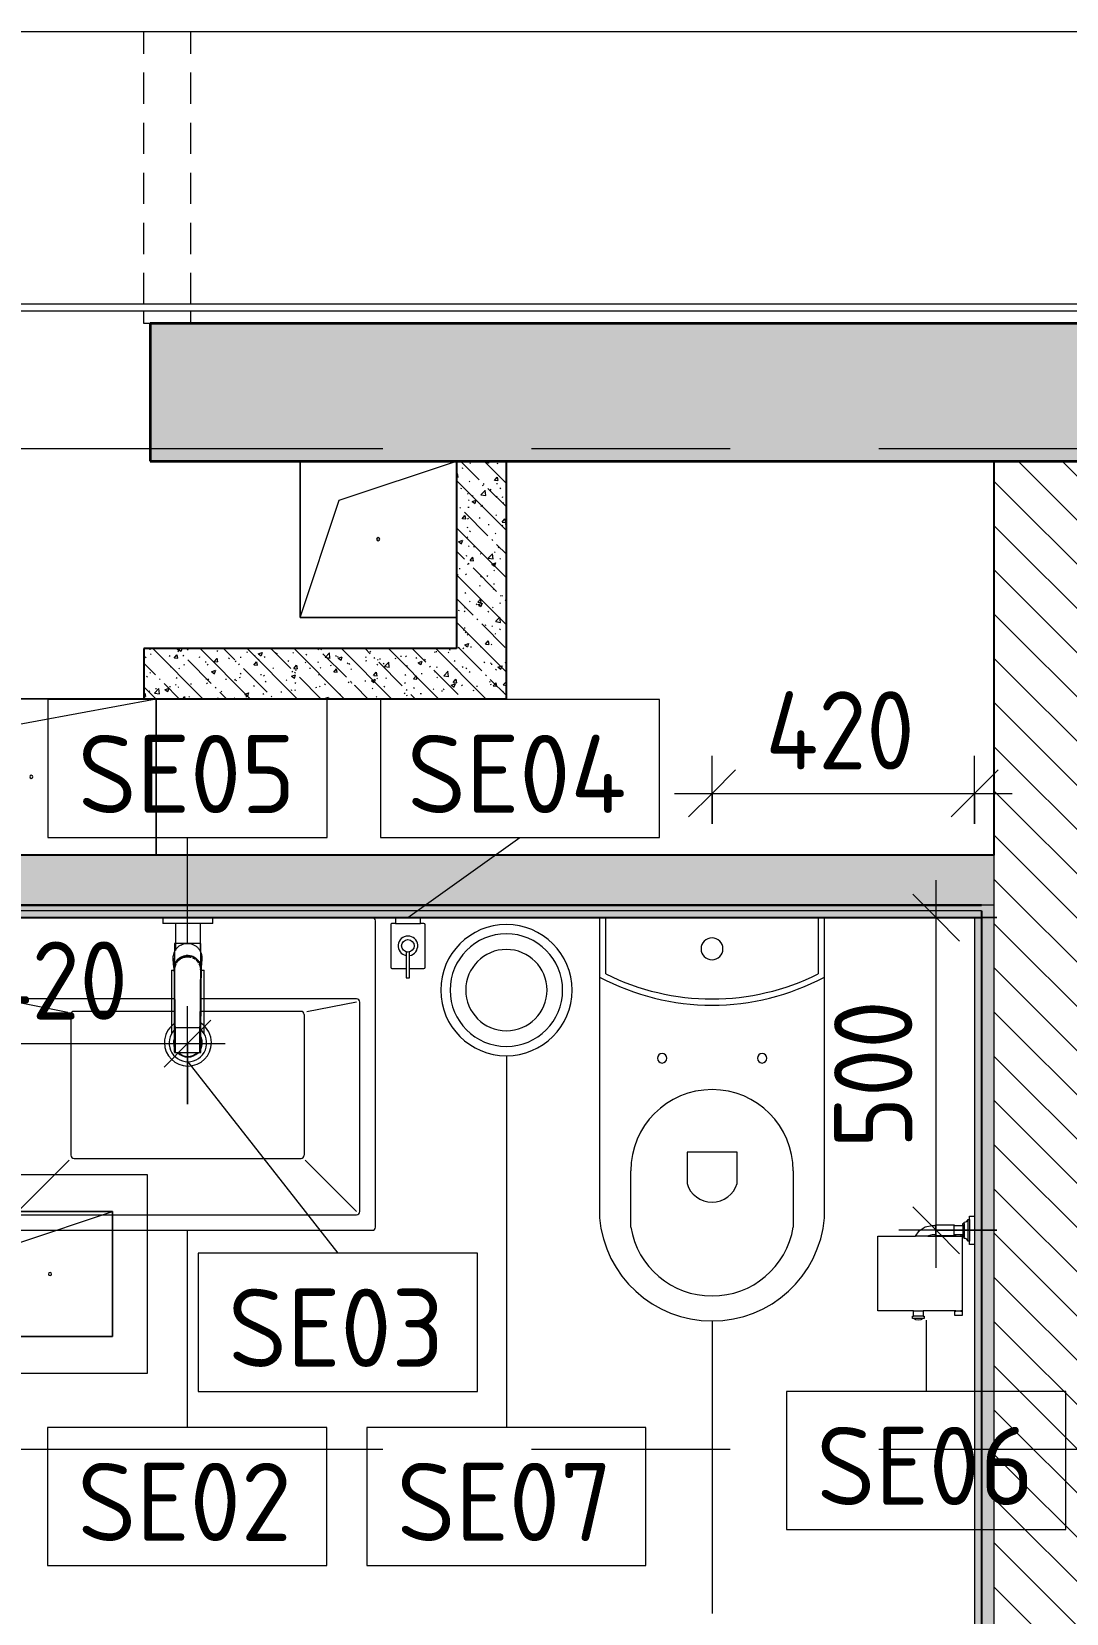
# Model space of a CAD drawing. Header units: millimetres. Extents: x 11693 to 241752, y -8553 to 29926.
# Drawn here: x 14131 to 15786, y 13138 to 15667 of the extents above; entities that cross this region are included whole.
import ezdxf

# ---------------------------------------------------------------- set-up
doc = ezdxf.new("R2010")
doc.units = ezdxf.units.MM
doc.linetypes.add('200_ШТРИХ__ш1_п0_6_', pattern=[80, 50, -30])
doc.linetypes.add('Осевая', pattern=[1587.5, 317.5, -238.125, 793.75, -238.125])
for name, color, linetype, lineweight, true_color in [('0-1', 7, 'Continuous', 9, 0x4994b4), ('A-DETL-GENF-1', 7, 'Continuous', 9, 0x4994b4), ('A-GENM-1', 7, 'Continuous', 9, 0x4994b4), ('A-WALL-1', 7, 'Continuous', 25, 0x3c3c3c), ('A-WALL-3', 7, 'Continuous', 35, 0x3c3c3c), ('A-WALL-FNSH-1', 7, 'Continuous', 15, 0x3c3c3c), ('P-SANR-FIXT-1', 7, 'Continuous', 15, 0x4994b4)]:
    doc.layers.add(name, color=color, linetype=linetype, lineweight=lineweight, true_color=true_color)
for name, color, linetype, lineweight in [('A-ANNO-DIMS', 7, 'Continuous', 9), ('A-ANNO-DIMS-50', 7, 'Continuous', 9), ('A-DETL-GENF', 7, 'Continuous', 9), ('A-DETL-MBND', 7, '200_ШТРИХ__ш1_п0_6_', 9), ('A-GENM', 7, 'Continuous', 9), ('A-WALL-2', 7, 'Continuous', 9), ('I-WALL', 7, 'Continuous', 9), ('P-SANR-FIXT-IDEN', 7, 'Continuous', 9), ('Оси-2', 7, 'Осевая', 9)]:
    doc.layers.add(name, color=color, linetype=linetype, lineweight=lineweight)
doc.styles.add('GOST Common_1', font='GOST_Common.ttf', dxfattribs={"height": 125})
doc.styles.add('ISOCPEUR', font='isocpeur.ttf', dxfattribs={"width": 0.9, "height": 125})
doc.dimstyles.new('ISO-2_5_0_9К_БОЛЬШОЙ', dxfattribs={"dimscale": 304.8, "dimtxt": 124.497647, "dimasz": 0.246063, "dimexe": 0.19685, "dimexo": 0.492126, "dimgap": 0, "dimtad": 1, "dimdec": 0, "dimrnd": 10, "dimzin": 0, "dimdsep": 46, "dimtxsty": 'ISOCPEUR', "dimblk1": 'OBLIQUE', "dimblk2": 'OBLIQUE', "dimsah": 1, "dimcen": 0.09, "dimdle": 0.19685, "dimazin": 0, "dimtfac": 1, "dimtdec": 4, "dimtix": 1, "dimtmove": 0, "dimatfit": 3, "dimfxl": 1, "dimtvp": 1, "dimtolj": 1, "dimtzin": 0, "dimarcsym": 2})
pattern_1 = [(135, (0, 0), (-37.71708, -37.71708), [53.34, -8.89, 1.778, -8.89]), (135, (0, 37.694), (-37.71708, -37.71708), []), (50, (0, 0), (63.7639, -5.57885), [6.667, -73.342]), (355, (0, 0), (-12.33488, 66.86951), [5.334, -58.674]), (100.451, (5.314, -0.465), (51.43036, 61.29098), [5.667, -62.332]), (46.184, (0, 17.78), (94.87722, -14.71484), [10.001, -110.014]), (96.636, (7.91, 16.55), (83.09115, 86.5993), [8.5, -93.497]), (351.184, (0, 17.78), (83.09204, 86.5993), [8.001, -88.011]), (21, (8.89, 13.335), (53.06449, -35.79273), [6.667, -73.342]), (326, (8.89, 13.335), (21.63066, 64.46546), [5.334, -58.674]), (71.451, (13.31, 10.35), (74.69646, 28.67237), [5.667, -62.332]), (37.5, (0, 0), (1.080413, 29.59427), [1.676, -56.286, 1.676, -57.887, -58.896]), (37.5, (0, 0), (1.080413, 29.59427), [-117.526, 1.676, -57.22]), (7.5, (0, 0), (23.386368, 35.063507), [1.676, -32.283, 1.676, -54.953, -22.447]), (7.5, (0, 0), (23.386368, 35.063507), [-90.589, 1.676, -20.771]), (327.5, (-19.825, 0), (47.456567, -2.005468), [1.676, -20.549, 1.676, -67.666, -92.011]), (327.5, (-19.825, 0), (47.456567, -2.005468), [-91.567, 1.676, -90.335]), (317.5, (-28.715, 0), (51.84495, 8.89904), [1.676, -27.216, 1.676, -44.374, -65.341]), (317.5, (-28.715, 0), (51.84495, 8.89904), [-74.943, 1.676, -63.665])]
pattern_2 = [(0, (0, 0), (60.96, 15.24), [5.029, -40.691, 5.029, -40.691, -243.84]), (0, (0, 0), (60.96, 15.24), [-91.44, 5.029, -86.411, 5.029, -40.691, -106.68]), (0, (0, 0), (60.96, 15.24), [-228.6, 5.029, -25.451, 5.029, -71.171]), (120, (22.86, 7.62), (-43.678227, 45.172909), [5.029, -40.691, 5.029, -40.691, -243.84]), (120, (22.86, 7.62), (-43.678227, 45.172909), [-91.44, 5.029, -86.411, 5.029, -40.691, -106.68]), (120, (22.86, 7.62), (-43.678227, 45.172909), [-228.6, 5.029, -25.451, 5.029, -71.171]), (240, (30.48, 38.1), (-17.281773, -60.412909), [5.029, -40.691, 5.029, -40.691, -243.84]), (240, (30.48, 38.1), (-17.281773, -60.412909), [-91.44, 5.029, -86.411, 5.029, -40.691, -106.68]), (240, (30.48, 38.1), (-17.281773, -60.412909), [-228.6, 5.029, -25.451, 5.029, -71.171])]

# ---------------------------------------------------------------- blocks, each defined once
blk = doc.blocks.new('DOR__перегородка__Прямоугольная - ТП-2_ Вн_ДПГ_9480х4200h_2-23998078-Фрагмент 2_2')
at = {"layer": 'A-DETL-MBND'}
for p, q in [((0, 0), (20, 0)), ((31, 0), (466.6, 0)), ((0, -10), (0, 0)), ((0, -75), (20, -75)), ((31, -75), (466.6, -75))]:
    blk.add_line(p, q, dxfattribs=at)
blk = doc.blocks.new('GM_Отверстие прямоугольное _в плите_ - Отверстие-21611859-Фрагмент 2_2')
at = {"layer": 'A-GENM'}
for p, q in [((-100, -100), (-100, 100)), ((-100, 100), (100, 100)), ((100, 100), (-100, 100)), ((-100, 100), (-100, -100)), ((-50, 50), (100, 100)), ((100, 100), (100, -100)), ((100, -100), (100, 100)), ((-100, -100), (-50, 50)), ((100, -100), (-100, -100)), ((-100, -100), (100, -100))]:
    blk.add_line(p, q, dxfattribs=at)
for start, end in [(360, 180), (180, 360)]:
    blk.add_arc((0, 0), 2.5, start, end, dxfattribs=at)
blk = doc.blocks.new('GM_Отверстие прямоугольное _в плите_ - Отверстие-V2-Фрагмент 2_2')
at = {"layer": 'A-GENM'}
for p, q in [((-200, 125), (180, 125)), ((180, 125), (-200, 125)), ((-137.5, 62.5), (200, 125)), ((200, 125), (200, -125)), ((200, -125), (200, 125)), ((-200, -125), (-137.5, 62.5))]:
    blk.add_line(p, q, dxfattribs=at)
for start, end in [(360, 180), (180, 360)]:
    blk.add_arc((0, 0), 2.5, start, end, dxfattribs=at)
blk = doc.blocks.new('GM_Отверстие прямоугольное _в плите_ - Отверстие-21605184-Фрагмент 2_2')
at = {"layer": 'A-GENM'}
for p, q in [((-125, -125), (-125, 125)), ((-125, 125), (-125, -125)), ((-62.5, 62.5), (125, 125)), ((-125, -125), (-62.5, 62.5)), ((125, -125), (-125, -125)), ((-125, -125), (125, -125))]:
    blk.add_line(p, q, dxfattribs=at)
for start, end in [(360, 180), (180, 360)]:
    blk.add_arc((0, 0), 2.5, start, end, dxfattribs=at)
blk = doc.blocks.new('Plumbing_Drainage_hansgrohe_56248XXX-RainDrain-Point-Complete-set-po - 800 Stainless Steel Optic-30807005-Фрагмент 2_2')
at = {"layer": 'A-DETL-GENF-1'}
for p, q in [((158.5, 158.5), (-158.5, 158.5)), ((-158.5, 158.5), (-158.5, -158.5)), ((158.5, -158.5), (158.5, 158.5)), ((-158.5, -158.5), (158.5, -158.5))]:
    blk.add_line(p, q, dxfattribs=at)
blk = doc.blocks.new('WC Seat_2 with Cistern-Wall Based - 640 x 360mm-30721024-Фрагмент 2_2')
at = {"layer": 'P-SANR-FIXT-1'}
for p, q in [((-55, 485.5), (-55, 100.5)), ((-5, 410.5), (-5, 500.5)), ((255, 500.5), (255, 410.5)), ((305, 100.5), (305, 485.5)), ((85, 430.5), (85, 380.5)), ((165, 380.5), (165, 430.5)), ((85, 380.5), (165, 380.5)), ((-55, 100.5), (-55, 5.5)), ((-45, 5.5), (-45, 95.6)), ((295, 95.6), (295, 5.5)), ((305, 5.5), (305, 100.5))]:
    blk.add_line(p, q, dxfattribs=at)
for centre, radius, start, end in [((125, 469.8), 180.7, 4.9791, 175.0209), ((125, 478.7), 131.8, 9.5273, 170.4727), ((125, 418.8), 41.7, 16.2602, 163.7398), ((125, 410.5), 130, 180, 360), ((45, 230.5), 7.5, 0, 180), ((45, 230.5), 7.5, 180, 360), ((205, 230.5), 7.5, 0, 180), ((205, 230.5), 7.5, 180, 360), ((125, -237), 382.5, 61.9275, 118.0725), ((125, -247), 382.5, 63.6122, 116.3878), ((125, 55.5), 17.5, 0, 180), ((125, 55.5), 17.5, 180, 360)]:
    blk.add_arc(centre, radius, start, end, dxfattribs=at)
blk = doc.blocks.new('Sanitary_Toilet-Accessories_Gessi_Wall-mounted-paper-roll-holder-65449 - Chrome-30913797-Фрагмент 2_2')
at = {"layer": 'A-DETL-GENF-1'}
for p, q in [((15576.5, 13757.5), (15576.5, 13759)), ((15576.5, 13759), (15606.5, 13759)), ((15606.5, 13759), (15606.5, 13757.5)), ((15620, 13757.5), (15620, 13761)), ((15620, 13761), (15622.5, 13761)), ((15620, 13759), (15620, 13740.5)), ((15622.5, 13763), (15624.5, 13763.3)), ((15622.5, 13761), (15622.5, 13763)), ((15622.5, 13761), (15622.5, 13739)), ((15624.5, 13763.3), (15626.4, 13764.3)), ((15626.4, 13764.3), (15627.8, 13765.8)), ((15627.8, 13765.8), (15628.5, 13767.5)), ((15628.5, 13732.5), (15628.5, 13767.5)), ((15628.5, 13767.5), (15631, 13767.5)), ((15631, 13767.5), (15631, 13772.5)), ((15631, 13772.5), (15639, 13772.5)), ((15631, 13767.5), (15631, 13732.5)), ((15484.3, 13738.9), (15484.4, 13740.5)), ((15484.3, 13622.8), (15484.3, 13738.9)), ((15484.4, 13740.5), (15544.6, 13740.5)), ((15544.6, 13740.5), (15550.1, 13748.9)), ((15564.1, 13740.5), (15544.6, 13740.5)), ((15550.1, 13748.9), (15559.7, 13755.3)), ((15559.7, 13755.3), (15571, 13757.5)), ((15565.5, 13741.4), (15564.1, 13740.5)), ((15564.1, 13740.5), (15609.2, 13740.5)), ((15571, 13742.5), (15565.5, 13741.4)), ((15571, 13757.5), (15576.5, 13757.5)), ((15576.5, 13742.5), (15571, 13742.5)), ((15576.5, 13757.5), (15576.5, 13742.5)), ((15576.5, 13741), (15576.5, 13742.5)), ((15606.5, 13741), (15576.5, 13741)), ((15606.5, 13742.5), (15606.5, 13757.5)), ((15606.5, 13757.5), (15620, 13757.5)), ((15609.2, 13742.5), (15606.5, 13742.5)), ((15606.5, 13742.5), (15606.5, 13741)), ((15617.2, 13742.5), (15609.2, 13742.5)), ((15609.2, 13740.5), (15609.2, 13742.5)), ((15609.2, 13740.5), (15617.2, 13740.5)), ((15620, 13742.5), (15617.2, 13742.5)), ((15617.2, 13742.5), (15617.2, 13740.5)), ((15617.2, 13740.5), (15619.2, 13740.5)), ((15619.2, 13740.5), (15619.2, 13621.5)), ((15620, 13739), (15620, 13742.5)), ((15622.5, 13739), (15620, 13739)), ((15622.5, 13737), (15622.5, 13739)), ((15624.5, 13736.7), (15622.5, 13737)), ((15626.4, 13735.7), (15624.5, 13736.7)), ((15627.8, 13734.2), (15626.4, 13735.7)), ((15628.5, 13732.5), (15627.8, 13734.2)), ((15631, 13732.5), (15628.5, 13732.5)), ((15631, 13727.5), (15631, 13732.5)), ((15639, 13727.5), (15631, 13727.5)), ((15484.4, 13621.5), (15484.3, 13622.8)), ((15541.5, 13621.5), (15484.4, 13621.5)), ((15539.5, 13609), (15539.5, 13612.5)), ((15539.5, 13612.5), (15541.5, 13612.5)), ((15541.5, 13609), (15539.5, 13609)), ((15541.5, 13621.5), (15556.5, 13621.5)), ((15541.5, 13612.5), (15541.5, 13621.5)), ((15556.5, 13612.5), (15541.5, 13612.5)), ((15556.5, 13609), (15541.5, 13609)), ((15545, 13607.1), (15541.5, 13609)), ((15549, 13606.5), (15545, 13607.1)), ((15553, 13607.1), (15549, 13606.5)), ((15556.5, 13609), (15553, 13607.1)), ((15609.2, 13621.5), (15556.5, 13621.5)), ((15556.5, 13621.5), (15556.5, 13612.5)), ((15556.5, 13612.5), (15558.5, 13612.5)), ((15558.5, 13609), (15556.5, 13609)), ((15558.5, 13612.5), (15558.5, 13609)), ((15607.2, 13614), (15607.2, 13620.5)), ((15607.2, 13620.5), (15609.2, 13620.5)), ((15619.2, 13614), (15607.2, 13614)), ((15609.2, 13621.5), (15617.2, 13621.5)), ((15609.2, 13620.5), (15609.2, 13621.5)), ((15617.2, 13620.5), (15609.2, 13620.5)), ((15619.2, 13621.5), (15617.2, 13621.5)), ((15617.2, 13621.5), (15617.2, 13620.5)), ((15617.2, 13620.5), (15619.2, 13620.5)), ((15619.2, 13620.5), (15619.2, 13614))]:
    blk.add_line(p, q, dxfattribs=at)
blk = doc.blocks.new('мусорная корзина - Round_ Metal-30590745-Фрагмент 2_2')
at = {"layer": 'P-SANR-FIXT-1'}
for radius, start, end in [(105, 0, 180), (90, 360, 180), (65, 0, 180), (105, 180, 360), (90, 180, 360), (65, 180, 360)]:
    blk.add_arc((0, 0), radius, start, end, dxfattribs=at)
blk = doc.blocks.new('сифон - Для раковины-V3-Фрагмент 2_2')
at = {"layer": 'P-SANR-FIXT-1'}
for p, q in [((116.7, 26), (15, 26)), ((116.7, 26), (116.7, 22.5)), ((200, 40), (191.1, 40)), ((191.1, -40), (191.1, 40)), ((200, 40), (200, -40)), ((127.1, 20), (126.2, 20)), ((191.1, 20), (147.8, 20)), ((116.7, -21.3), (116.7, -26)), ((122.2, -20), (122.9, -20)), ((145.8, -20), (191.1, -20)), ((15, -26), (116.7, -26)), ((191.1, -40), (200, -40))]:
    blk.add_line(p, q, dxfattribs=at)
for radius, start, end in [(30, 46.0777, 180), (30, 180, 316.8879), (22.5, 134.338, 180), (22.5, 180, 225.6913), (21.5, 136.6301, 180), (21.5, 180, 223.4006), (22.5, 100.3246, 111.0164), (21.5, 101.7897, 108), (21.5, 81.6166, 90.6528), (21.5, 72, 75.9978), (22.5, 67.2152, 71.5917), (30, 42.9598, 45), (22.5, 244.2771, 292.5042), (21.5, 247.6878, 288), (21.5, 289.2478, 293.8296), (22.5, 293.3521, 297.2506), (30, 317.2925, 319.7584)]:
    blk.add_arc((0, 0), radius, start, end, dxfattribs=at)
blk = doc.blocks.new('раковина - 400 x 500mm-30615599-Фрагмент 2_2')
at = {"layer": 'P-SANR-FIXT-1'}
for p, q in [((-249.5, -5), (-249.5, -495)), ((352.5, -495), (352.5, -5)), ((-224.5, -135), (-224.5, -470)), ((30.8, -130), (-219.5, -130)), ((-219.5, -135), (-139.5, -151)), ((-126, -150), (-129.5, -150)), ((30.9, -150), (-126, -150)), ((233.5, -150), (73.1, -150)), ((322.5, -130), (73.2, -130)), ((322.5, -135), (242.8, -150.5)), ((327.5, -470), (327.5, -135)), ((-134.5, -155), (-134.5, -380)), ((238.5, -155), (238.5, -380)), ((-219.5, -470), (-137.6, -388.1)), ((-129.5, -385), (233.5, -385)), ((322.5, -470), (240.2, -387.7)), ((-219.5, -475), (322.5, -475)), ((-244.5, -500), (347.5, -500))]:
    blk.add_line(p, q, dxfattribs=at)
for centre, radius, start, end in [((-244.5, -5), 5, 90, 180), ((347.5, -5), 5, 0, 90), ((-219.5, -135), 5, 90, 180), ((-129.5, -155), 5, 90, 180), ((233.5, -155), 5, 0, 90), ((322.5, -135), 5, 0, 90), ((52.6, -199.9), 37.5, 127.1031, 180), ((52.6, -199.9), 37.5, 125.7287, 126.8694), ((52.6, -199.9), 37.5, 55.0834, 56.2324), ((52.6, -199.9), 37.5, 360, 54.8587), ((52.6, -199.9), 37.5, 180, 360), ((52.6, -199.9), 23, 169.5569, 180), ((52.6, -199.9), 23, 180, 190.8411), ((52.6, -199.9), 23, 161.666, 167.7795), ((52.6, -199.9), 23, 18.5024, 24.6431), ((52.6, -199.9), 23, 341.495, 360), ((52.6, -199.9), 23, 360, 17.2217), ((52.6, -199.9), 23, 191.9582, 195.6491), ((52.6, -199.9), 23, 196.0832, 198.7055), ((52.6, -199.9), 23, 225, 315), ((52.6, -199.9), 23, 337.0288, 341.1277), ((-129.5, -380), 5, 180, 270), ((233.5, -380), 5, 270, 360), ((-219.5, -470), 5, 180, 270), ((322.5, -470), 5, 270, 0), ((-244.5, -495), 5, 180, 270), ((347.5, -495), 5, 270, 0)]:
    blk.add_arc(centre, radius, start, end, dxfattribs=at)
blk = doc.blocks.new('смеситель для раковины - Default-V4-Фрагмент 2_2')
at = {"layer": '0-1'}
for p, q in [((19.7, 151.6), (-19.8, 151.6)), ((-20.3, 110), (-20.4, 97.4)), ((19.8, 111.8), (-19.8, 111.8)), ((20.4, 97.4), (20.3, 110)), ((-22.8, 3), (-21.8, 15.6)), ((-18.9, 7.6), (-19.6, 9.7)), ((21.8, 15.6), (22.8, 3))]:
    blk.add_line(p, q, dxfattribs=at)
at = {"layer": '0-1', "flags": 128}
for points in [[(-20.7, 150.6), (-20.7, 150.2), (-20.7, 149.2), (-20.7, 148.3), (-20.7, 146.9), (-20.7, 145.4), (-20.8, 134.7), (-21.1, 63.6), (-21.1, 93.2)], [(19.7, 151.6), (20, 151.6), (20.2, 151.6), (20.5, 151.4), (20.6, 151.2), (20.7, 151.1), (20.8, 150.9), (20.8, 150.6)], [(21, 17), (21.2, 25.7), (21, 77.4), (21, 111.4)], [(-21.8, 15.6), (-21.6, 25.5), (-21.4, 39.3), (-21.2, 64), (-21.1, 88)], [(-21.1, 22.2), (-21.1, 24.2), (-21.1, 63.3), (-21.1, 93.2)], [(-20, 10.8), (-20.8, 13.2), (-20.9, 15.4)], [(12.1, -0.1), (16.4, 3.8), (19.5, 8.8), (21, 14.5), (21, 16)]]:
    blk.add_lwpolyline(points, dxfattribs=at)
at = {"layer": 'P-SANR-FIXT-1'}
for p, q in [((21, 151.6), (-21, 151.6)), ((-21, 151.6), (-21, -23)), ((-19.7, 144), (-19.8, 111.8)), ((19.8, 111.8), (19.7, 144)), ((19.9, 143.1), (19.9, 140.7)), ((19.9, 136.7), (19.9, 133.6)), ((19.9, 131), (20, 126.2)), ((21, -23), (21, 151.6)), ((20, 115.7), (20, 113.5)), ((20, 111.3), (20, 108.6)), ((-22.9, 0.3), (-22.9, 0.9)), ((22.5, 5), (22.9, 0.9)), ((22.9, 0.9), (22.9, 0.3)), ((-21, -23), (21, -23))]:
    blk.add_line(p, q, dxfattribs=at)
at = {"layer": 'P-SANR-FIXT-1', "flags": 128}
for points in [[(-21.1, 16.9), (-21.1, 42.2), (-21, 67.6), (-20.8, 118.3), (-20.7, 143.7), (-20.7, 149.4), (-20.8, 150.2), (-20.9, 145.3), (-20.9, 138.9), (-21.1, 88.1)], [(-19.9, 125.8), (-19.9, 133.8), (-19.9, 138.3)], [(21.1, 88.1), (20.9, 138.9), (20.9, 145.3), (20.8, 150.2), (20.7, 149.4), (20.7, 143.7), (20.8, 118.3), (21, 67.6), (21.1, 42.2), (21.1, 16.9)], [(-20, 109.4), (-20, 111), (-20, 119.8)], [(20, 123.6), (20, 119.9), (20, 117.9)], [(-15.7, 3.9), (-13.1, 1.6), (-12.1, 0.9)], [(12.1, 0.9), (13.1, 1.6), (15.9, 4.1)], [(22.9, 0.9), (22.7, 3.2), (22.5, 5.6), (22.3, 7.9), (22.1, 10.8), (21.8, 15.2)], [(-9.8, -0.4), (-6.1, -1.8), (-5.1, -2)], [(-2.7, -2.4), (-2.1, -2.5), (2.1, -2.5), (2.7, -2.4)], [(0.6, -3.9), (0.3, -3.9), (0.1, -3.9), (-0.1, -3.9), (-0.3, -3.9), (-0.6, -3.9)], [(5.1, -2), (6.1, -1.8), (9.8, -0.4)]]:
    blk.add_lwpolyline(points, dxfattribs=at)
at = {"layer": 'P-SANR-FIXT-1'}
for centre, major_axis, ratio, start_param, end_param in [((-19.8, 109.7), (-0.5, 0.002), 0.095846, 0.794229, 1.571164), ((19.8, 109.7), (0.5, 0.002), 0.095848, 4.711795, 5.488843), ((0, 17.2), (20.8, 0), 0.98634, 3.038054, 3.090126), ((0, 17.2), (20.8, 0), 0.98634, 3.29536, 3.441377), ((0, 17.2), (20.8, 0), 0.98634, 6.008244, 6.129418), ((0, 17.2), (20.8, 0), 0.98634, 0.051466, 0.103539), ((0, 17.2), (20.8, 0), 0.98634, 4.268583, 4.510817), ((0, 17.2), (18.5, 0), 0.986286, 4.671144, 4.753634), ((0, 17.2), (20.8, 0), 0.98634, 4.913948, 5.156189)]:
    blk.add_ellipse(centre, major_axis=major_axis, ratio=ratio, start_param=start_param, end_param=end_param, dxfattribs=at)
for points, knots in [([(-19.9, 147.4), (-19.9, 148), (-19.8, 149.3), (-19.8, 150.7), (-19.8, 151.5), (-19.8, 151.6), (-19.8, 151.6)], [0.1, 0.1, 0.1, 0.1, 0.2, 0.3, 0.4, 0.4725859, 0.4725859, 0.4725859, 0.4725859]), ([(-19.8, 151.6), (-19.7, 151.6), (-19.7, 151.6), (-19.7, 151.2), (-19.7, 150), (-19.7, 148.3), (-19.7, 146.2), (-19.7, 144.8), (-19.7, 144)], [0.4728347, 0.4728347, 0.4728347, 0.4728347, 0.5, 0.6, 0.7, 0.8, 0.9, 1, 1, 1, 1]), ([(19.7, 144), (19.7, 144.8), (19.7, 146.2), (19.7, 148.3), (19.7, 150), (19.7, 151.2), (19.7, 151.6), (19.7, 151.6), (19.7, 151.6)], [0, 0, 0, 0, 0.1, 0.2, 0.3, 0.4, 0.5, 0.5274121, 0.5274121, 0.5274121, 0.5274121]), ([(19.7, 151.6), (19.8, 151.6), (19.8, 151.5), (19.8, 150.7), (19.8, 149.3), (19.9, 148), (19.9, 147.4)], [0.5275209, 0.5275209, 0.5275209, 0.5275209, 0.6, 0.7, 0.8, 0.9, 0.9, 0.9, 0.9]), ([(-19.8, 111.8), (-19.8, 111.8), (-19.8, 111.7), (-19.8, 110.9), (-19.8, 110.1), (-19.8, 109.7)], [0.4695548, 0.4695548, 0.4695548, 0.4695548, 0.6, 0.8, 1, 1, 1, 1]), ([(19.8, 109.7), (19.8, 110.1), (19.8, 110.9), (19.8, 111.7), (19.8, 111.8), (19.8, 111.8)], [0, 0, 0, 0, 0.2, 0.4, 0.5304748, 0.5304748, 0.5304748, 0.5304748]), ([(-21.1, 88.1), (-21.1, 85.7), (-21.1, 82.2), (-21.1, 77.5), (-21.2, 73.9), (-21.2, 70.4), (-21.2, 66.8), (-21.2, 63.9), (-21.2, 61.5), (-21.2, 59.8), (-21.2, 58), (-21.2, 55.7), (-21.3, 52.8), (-21.3, 49.3), (-21.3, 46), (-21.3, 42.6), (-21.4, 39.4), (-21.4, 36.2), (-21.5, 32.2), (-21.5, 27.5), (-21.7, 20.9), (-21.8, 17.2), (-21.8, 15.2)], [0, 0, 0, 0, 0.083333, 0.125, 0.166667, 0.208333, 0.25, 0.291667, 0.3125, 0.333333, 0.354167, 0.375, 0.416667, 0.458333, 0.5, 0.541667, 0.583333, 0.625, 0.666667, 0.75, 0.833333, 1, 1, 1, 1]), ([(-20.4, 97.4), (-20.4, 91.1), (-20.5, 81.8), (-20.6, 69.7), (-20.6, 60), (-20.7, 52.6), (-20.8, 47.4), (-20.8, 45.2), (-20.8, 43.5), (-20.9, 41.8), (-20.9, 39.8), (-20.9, 37.7), (-20.9, 36.2), (-20.9, 35.4), (-21, 34.1), (-21, 32.6), (-21, 31), (-21, 29.7), (-21, 28.6), (-21, 27.7), (-21, 26.8), (-21.1, 25.6), (-21.1, 22.9), (-21.1, 20.4), (-21.1, 18.4)], [0, 0, 0, 0, 0.222222, 0.333333, 0.444444, 0.583333, 0.618056, 0.652778, 0.670139, 0.6875, 0.722222, 0.756944, 0.774306, 0.782986, 0.791667, 0.826389, 0.84375, 0.861111, 0.878472, 0.887153, 0.895833, 0.913194, 0.930556, 1, 1, 1, 1]), ([(21.1, 18.4), (21.1, 19.2), (21.1, 20.8), (21.1, 23.1), (21.1, 25), (21.1, 26.5), (21, 27.6), (21, 28.6), (21, 30), (21, 31.7), (21, 33.4), (21, 34.6), (20.9, 35.2), (20.9, 35.7), (20.9, 36.3), (20.9, 36.9), (20.9, 38.1), (20.9, 39.8), (20.9, 41.4), (20.8, 42.8), (20.8, 44.1), (20.8, 45.8), (20.8, 48.6), (20.7, 53.5), (20.6, 60.7), (20.6, 68.9), (20.5, 76.5), (20.5, 85.7), (20.4, 92.7), (20.4, 97.4)], [0, 0, 0, 0, 0.027778, 0.055556, 0.083333, 0.097222, 0.111111, 0.125, 0.138889, 0.166667, 0.194444, 0.208333, 0.215278, 0.222222, 0.229167, 0.236111, 0.25, 0.277778, 0.305556, 0.319444, 0.333333, 0.361111, 0.388889, 0.444444, 0.555556, 0.666667, 0.75, 0.833333, 1, 1, 1, 1]), ([(20.4, 88.2), (20.4, 88.1), (20.5, 88), (20.6, 87.8), (20.7, 87.5), (20.7, 87.4), (20.7, 87.3)], [0.19375, 0.19375, 0.19375, 0.19375, 0.25, 0.3, 0.35, 0.4, 0.4, 0.4, 0.4]), ([(21.8, 15.2), (21.8, 16.4), (21.7, 19.4), (21.6, 24.2), (21.5, 28.2), (21.5, 30.6), (21.5, 32.4), (21.4, 34.1), (21.4, 35.8), (21.4, 37.3), (21.4, 38.7), (21.4, 39.8), (21.4, 41), (21.3, 42.6), (21.3, 44.7), (21.3, 47.5), (21.3, 50.9), (21.2, 55.1), (21.2, 60), (21.2, 65.1), (21.2, 69.9), (21.2, 74.5), (21.1, 80.6), (21.1, 85.1), (21.1, 88.1)], [0, 0, 0, 0, 0.142857, 0.285714, 0.357143, 0.392857, 0.428571, 0.464286, 0.5, 0.535714, 0.553571, 0.571429, 0.589286, 0.607143, 0.642857, 0.678571, 0.714286, 0.75, 0.785714, 0.821429, 0.857143, 0.892857, 0.928571, 1, 1, 1, 1]), ([(-21.8, 15.2), (-21.9, 13.9), (-22, 12.1), (-22.1, 10.1), (-22.2, 8.7), (-22.3, 7.5), (-22.4, 6.6), (-22.5, 5.7), (-22.6, 4.8), (-22.7, 3.8), (-22.8, 2.5), (-22.9, 1.5), (-22.9, 0.9)], [0, 0, 0, 0, 0.166667, 0.25, 0.333333, 0.416667, 0.5, 0.583333, 0.666667, 0.75, 0.833333, 1, 1, 1, 1]), ([(22.9, 0.3), (22.9, -2.5), (22.3, -6.4), (20, -11.4), (17.7, -14.7), (14.9, -17.6), (11.6, -20), (7.9, -21.7), (4.5, -22.6), (1.5, -23), (-1.9, -23), (-6, -22.4), (-10, -20.8), (-12.8, -19.1), (-14.8, -17.5), (-16.7, -15.8), (-18.8, -13.3), (-21.9, -8.1), (-22.9, -3.2), (-22.9, 0.3)], [0, 0, 0, 0, 0.111111, 0.166667, 0.222222, 0.277778, 0.333333, 0.388889, 0.444444, 0.479167, 0.513889, 0.583333, 0.652778, 0.6875, 0.722222, 0.756944, 0.791667, 0.861111, 1, 1, 1, 1]), ([(-16.4, 3.7), (-16.6, 4.1), (-17.6, 5.3), (-18.7, 7.1), (-19.6, 9), (-20.1, 10.6), (-20.6, 12.1), (-21, 14.3), (-21.1, 15.9), (-21.1, 16.9)], [0.5566569, 0.5566569, 0.5566569, 0.5566569, 0.6, 0.7, 0.75, 0.8, 0.85, 0.9, 1, 1, 1, 1]), ([(-21.1, 16.4), (-21.1, 14.3), (-20.4, 11.1), (-18.7, 7.6), (-17.5, 5.8), (-16.4, 4.5), (-15.2, 3.2), (-13.9, 2.1), (-12.5, 1), (-10.9, 0.1), (-9.2, -0.7), (-6.9, -1.7), (-3.8, -2.5), (0, -2.8), (3.8, -2.5), (6.9, -1.7), (9, -0.9), (10.1, -0.3), (10.9, 0.1), (11.7, 0.5), (12.7, 1.2), (13.9, 2), (15, 3), (15.8, 3.8), (16.4, 4.5), (17, 5.2), (17.7, 6.2), (18.6, 7.6), (19.3, 9), (19.7, 9.9), (19.9, 10.5), (20, 10.9), (20.2, 11.2), (20.3, 11.7), (20.6, 12.6), (20.8, 13.8), (21, 15.1), (21.1, 16), (21.1, 16.4)], [0, 0, 0, 0, 0.111111, 0.166667, 0.194444, 0.222222, 0.25, 0.277778, 0.305556, 0.333333, 0.361111, 0.388889, 0.444444, 0.5, 0.555556, 0.611111, 0.638889, 0.652778, 0.666667, 0.680556, 0.694444, 0.722222, 0.75, 0.763889, 0.777778, 0.791667, 0.805556, 0.833333, 0.861111, 0.875, 0.881944, 0.888889, 0.895833, 0.902778, 0.916667, 0.944444, 0.972222, 1, 1, 1, 1]), ([(-20.8, 14.6), (-20.7, 14.1), (-20.6, 12.9), (-20.2, 11.6), (-20, 10.9)], [0, 0, 0, 0, 0.4, 1, 1, 1, 1]), ([(-18.3, 9.9), (-18.8, 10.8), (-20.1, 14), (-20.7, 17.5), (-20.7, 19.9)], [-0.157337, -0.157337, -0.157337, -0.157337, -0.1111111, 0, 0, 0, 0]), ([(-19.3, 9.3), (-19.1, 8.7), (-18.5, 7.4), (-17.6, 6.2), (-17.1, 5.5)], [0.2222222, 0.2222222, 0.2222222, 0.2222222, 0.4444444, 0.7777778, 0.7777778, 0.7777778, 0.7777778]), ([(-13.9, 4), (-14.7, 4.7), (-15.8, 6), (-16.9, 7.4), (-17.2, 8)], [-0.26859689, -0.26859689, -0.26859689, -0.26859689, -0.22222222, -0.18982564, -0.18982564, -0.18982564, -0.18982564]), ([(-10, -1.5), (-10.9, -1), (-12.8, 0.2), (-14.5, 1.7), (-15.3, 2.6), (-15.4, 2.7)], [0.3, 0.3, 0.3, 0.3, 0.4, 0.5, 0.5124698, 0.5124698, 0.5124698, 0.5124698]), ([(-7.8, 0), (-8.7, 0.4), (-10.3, 1.2), (-11.7, 2.2), (-12.3, 2.7)], [-0.37982072, -0.37982072, -0.37982072, -0.37982072, -0.33333333, -0.30027801, -0.30027801, -0.30027801, -0.30027801]), ([(17.3, 8), (16.9, 7.4), (15, 4.8), (10.7, 1.1), (3.8, -1.6), (-2, -1.6), (-5.1, -0.9), (-5.8, -0.7)], [-0.8101744, -0.8101744, -0.8101744, -0.8101744, -0.7777778, -0.6666667, -0.5555556, -0.4444444, -0.4109505, -0.4109505, -0.4109505, -0.4109505]), ([(20.9, 14), (20.9, 13.9), (20.7, 12.8), (20.2, 10.6), (19, 7.6), (16.7, 3.9), (12.9, 0), (8, -2.6), (4.7, -3.4), (3.5, -3.6)], [0.0919533, 0.0919533, 0.0919533, 0.0919533, 0.1, 0.2, 0.3, 0.4, 0.6, 0.8, 0.9091362, 0.9091362, 0.9091362, 0.9091362]), ([(17.1, 5.5), (17.5, 6), (18.6, 7.6), (19.5, 9.4), (19.9, 10.7)], [0.2222222, 0.2222222, 0.2222222, 0.2222222, 0.4444444, 0.9768048, 0.9768048, 0.9768048, 0.9768048]), ([(20.7, 19.9), (20.7, 17.5), (20.1, 14), (18.8, 10.8), (18.3, 9.9)], [-1, -1, -1, -1, -0.8888889, -0.8424724, -0.8424724, -0.8424724, -0.8424724]), ([(20.2, 11.7), (20.3, 12), (20.6, 12.9), (20.7, 13.9), (20.8, 14.6)], [0.2222222, 0.2222222, 0.2222222, 0.2222222, 0.4444444, 1, 1, 1, 1]), ([(-0.6, -3.9), (-1.6, -3.9), (-3.8, -3.7), (-6.8, -2.9), (-8.7, -2.1), (-9.5, -1.7)], [0, 0, 0, 0, 0.1, 0.2, 0.2837623, 0.2837623, 0.2837623, 0.2837623]), ([(-0.6, -3.9), (-0.6, -3.9), (-0.6, -3.7), (-0.6, -3.5), (-0.6, -3.3), (-0.6, -3.2)], [0, 0, 0, 0, 0.3636364, 0.5454545, 0.7272727, 0.7272727, 0.7272727, 0.7272727]), ([(0.6, -3.9), (0.6, -3.9), (0.6, -3.7), (0.6, -3.5), (0.6, -3.3), (0.6, -3.2)], [0, 0, 0, 0, 0.3636364, 0.5454545, 0.7272727, 0.7272727, 0.7272727, 0.7272727])]:
    blk.add_open_spline(points, degree=3, knots=knots, dxfattribs=at)
for points in [[(-19.8, 111.8), (-19.8, 111.8), (-19.8, 111.8), (-19.8, 111.8)], [(-19.8, 110), (-19.8, 110.3), (-19.8, 110.6), (-19.8, 110.9)], [(19.8, 111.8), (19.8, 111.8), (19.8, 111.8), (19.8, 111.8)], [(19.8, 110.9), (19.8, 110.6), (19.8, 110.3), (19.8, 110)], [(-20.5, 88.2), (-20.6, 88.2), (-20.7, 88.2), (-20.8, 88.2)], [(-22.9, 0.9), (-22.9, 2.2), (-22.8, 3.6), (-22.6, 4.9)], [(2.5, -3.8), (1.8, -3.9), (1.2, -3.9), (0.6, -3.9)]]:
    blk.add_open_spline(points, degree=3, dxfattribs=at)
blk = doc.blocks.new('TOY_Диспансер мыло - Дозатор Elegance new 11654 019001 хром-30769669-Фрагмент 2_2')
at = {"layer": 'A-GENM-1'}
for p, q in [((127.9, 106.1), (122.2, 106.1)), ((122.2, 106.1), (122.2, 91.2)), ((127.9, 91.2), (127.9, 106.1)), ((97.5, 89.2), (97.5, 21.5)), ((122.2, 91.2), (99.5, 91.2)), ((122.2, 91.2), (102.9, 91.2)), ((122.2, 92.2), (122.2, 64.8)), ((127.9, 64.8), (127.9, 92.2)), ((146.9, 91.2), (127.9, 91.2)), ((150.5, 91.2), (127.9, 91.2)), ((152.5, 21.5), (152.5, 89.2)), ((99.5, 19.5), (105, 19.5)), ((145, 19.5), (105, 19.5)), ((105, 19.5), (105, 10)), ((145, 10), (145, 19.5)), ((145, 19.5), (150.5, 19.5))]:
    blk.add_line(p, q, dxfattribs=at)
blk.add_circle((125, 55.2), 10, dxfattribs=at)
for centre, radius, start, end in [((99.5, 89.2), 2, 90, 180), ((150.5, 89.2), 2, 360, 90), ((125, 55.2), 15.7, 100.4353, 79.365), ((99.5, 21.5), 2, 180, 270), ((150.5, 21.5), 2, 270, 0)]:
    blk.add_arc(centre, radius, start, end, dxfattribs=at)
blk = doc.blocks.new('DET_L_Линия разрыва - М100-30911368-Фрагмент 2_2')
at = {"layer": 'A-DETL-GENF'}
blk.add_line((7818.62286, 0), (4209.31143, 0), dxfattribs=at)
blk = doc.blocks.new('DIMBLOCK7-Фрагмент 2_2')
at = {"layer": 'A-ANNO-DIMS-50'}
for p, q in [((15577.6, 13690), (15577.6, 14310)), ((15674.6, 14250), (15517.6, 14250)), ((15577.6, 14250), (15674.6, 14250)), ((15674.6, 13750), (15517.6, 13750)), ((15577.6, 13750), (15674.6, 13750))]:
    blk.add_line(p, q, dxfattribs=at)
at = {"layer": 'A-ANNO-DIMS-50', "lineweight": 20}
for p, q in [((15577.6, 14250), (15540.1, 14287.5)), ((15577.6, 14250), (15615.1, 14212.5)), ((15577.6, 13750), (15540.1, 13787.5)), ((15577.6, 13750), (15615.1, 13712.5))]:
    blk.add_line(p, q, dxfattribs=at)
at = {"layer": 'A-ANNO-DIMS-50', "color": 0, "insert": (15414.3, 13881.5), "char_height": 125, "width": 284.429, "attachment_point": 1, "rotation": 90, "line_spacing_factor": 1.149209, "style": 'ISOCPEUR'}
blk.add_mtext('500', dxfattribs=at)
blk = doc.blocks.new('_Oblique')
at = {"color": 0, "linetype": 'ByBlock', "lineweight": -2}
blk.add_line((-0.5, -0.5), (0.5, 0.5), dxfattribs=at)
blk = doc.blocks.new('М_сантехническая_рамка1 - В рамке-30590747-Фрагмент 2_2')
at = {"layer": 'P-SANR-FIXT-IDEN'}
for p, q in [((4.293, 2.24), (-4.639, 2.24)), ((-4.639, 2.24), (-4.639, -2.178)), ((4.293, -2.178), (4.293, 2.24)), ((-4.639, -2.178), (4.293, -2.178))]:
    blk.add_line(p, q, dxfattribs=at)
blk = doc.blocks.new('DIMBLOCK9-Фрагмент 2_2')
at = {"layer": 'A-ANNO-DIMS-50'}
for p, q in [((15219, 14400), (15219, 14508.5)), ((15639, 14400), (15639, 14508.5)), ((15159, 14448.5), (15699, 14448.5)), ((15219, 14448.5), (15219, 14400)), ((15639, 14448.5), (15639, 14400))]:
    blk.add_line(p, q, dxfattribs=at)
at = {"layer": 'A-ANNO-DIMS-50', "lineweight": 20}
for p, q in [((15219, 14448.5), (15256.5, 14486)), ((15639, 14448.5), (15676.5, 14486)), ((15219, 14448.5), (15181.5, 14411)), ((15639, 14448.5), (15601.5, 14411))]:
    blk.add_line(p, q, dxfattribs=at)
at = {"layer": 'A-ANNO-DIMS-50', "color": 0, "insert": (15304.5, 14611.8), "char_height": 125, "width": 298.794, "attachment_point": 1, "line_spacing_factor": 1.149209, "style": 'ISOCPEUR'}
blk.add_mtext('420', dxfattribs=at)
blk = doc.blocks.new('DIMBLOCK10-Фрагмент 2_2')
at = {"layer": 'A-ANNO-DIMS-50'}
for p, q in [((13961, 13951.6), (13961, 14108.5)), ((14380, 13951.6), (14380, 14108.5)), ((13901, 14048.5), (14440, 14048.5)), ((13961, 14048.5), (13961, 13951.6)), ((14380, 14048.5), (14380, 13951.6))]:
    blk.add_line(p, q, dxfattribs=at)
at = {"layer": 'A-ANNO-DIMS-50', "lineweight": 20}
for p, q in [((13961, 14048.5), (13998.5, 14086)), ((14380, 14048.5), (14417.5, 14086)), ((13961, 14048.5), (13923.5, 14011)), ((14380, 14048.5), (14342.5, 14011))]:
    blk.add_line(p, q, dxfattribs=at)
at = {"layer": 'A-ANNO-DIMS-50', "color": 0, "insert": (14046, 14211.8), "char_height": 125, "width": 298.794, "attachment_point": 1, "line_spacing_factor": 1.149209, "style": 'ISOCPEUR'}
blk.add_mtext('420', dxfattribs=at)

msp = doc.modelspace()

# ---------------------------------------------------------------- hatches: boundary and pattern name
at = {"layer": 'I-WALL'}
h = msp.add_hatch(dxfattribs=at)
h.set_pattern_fill('FP_4', color=256, style=0, pattern_type=2)
h.set_pattern_definition([(45, (0, 0), (-28.51196, 28.51196), []), (45, (28.51, 0), (-28.51196, 28.51196), [50.403, -10.081, 1.676, -8.404])])
h.paths.add_polyline_path([(21089, 14980), (21089, 15200), (18710.3, 15200), (18710.3, 14980), (20210, 14980)])
h.paths.add_polyline_path([(18110.3, 14980), (18110.3, 15200), (14320, 15200), (14320, 14980), (18090.3, 14980)])
h = msp.add_hatch(dxfattribs=at)
h.set_pattern_fill('FP_6', color=256, style=0, pattern_type=2)
h.set_pattern_definition(pattern_1)
h.paths.add_polyline_path([(14890, 14680), (14890, 14980), (14810, 14980), (14810, 14680), (14887.2, 14680)])
h = msp.add_hatch(dxfattribs=at)
h.set_pattern_fill('FP_1', color=256, style=0, pattern_type=2)
h.set_pattern_definition([(135, (0, 0), (-35.35534, -35.35534), [])])
h.paths.add_polyline_path([(15670, 11100), (15855, 11100), (15855, 11108), (15870, 11108), (15870, 14980), (15670, 14980), (15670, 11120)])
h = msp.add_hatch(dxfattribs=at)
h.set_pattern_fill('FP_6', color=256, style=0, pattern_type=2)
h.set_pattern_definition(pattern_1)
h.paths.add_polyline_path([(14887.2, 14600), (14890, 14600), (14890, 14680), (14310, 14680), (14310, 14600), (14325.9, 14600)])
h = msp.add_hatch(dxfattribs=at)
h.set_pattern_fill('FP_6', color=256, style=0, pattern_type=2)
h.set_pattern_definition(pattern_1)
h.paths.add_polyline_path([(15650, 14270), (15670, 14270), (15670, 14350), (13930, 14350), (13930, 14270), (15448.5, 14270)])
h = msp.add_hatch(dxfattribs=at)
h.set_pattern_fill('FP_10', color=256, style=0, pattern_type=2)
h.set_pattern_definition(pattern_2)
h.paths.add_polyline_path([(15639, 14250), (15650, 14250), (15650, 14270), (13930, 14270), (13930, 14250), (15448.5, 14250)])
h = msp.add_hatch(dxfattribs=at)
h.set_pattern_fill('FP_10', color=256, style=0, pattern_type=2)
h.set_pattern_definition(pattern_2)
h.paths.add_polyline_path([(15670, 11120), (15670, 14270), (15650, 14270), (15650, 11120)])
for points in [[(15650, 14250), (15650, 14261), (13950, 14261), (13950, 14250), (15639, 14250)], [(15650, 11131), (15650, 14250), (15639, 14250), (15639, 11131)]]:
    msp.add_hatch(color=256, dxfattribs=at).paths.add_polyline_path(points)

# ---------------------------------------------------------------- linework, layer by layer
at = {"layer": 'A-WALL-1'}
for p, q in [((14810, 14980), (14810, 14680)), ((14890, 14600), (14890, 14980)), ((15670, 14980), (15670, 14350)), ((14810, 14680), (14310, 14680)), ((14310, 14680), (14310, 14600)), ((14310, 14600), (14890, 14600)), ((15670, 14350), (13930, 14350)), ((13930, 14270), (15650, 14270)), ((15650, 14270), (13930, 14270)), ((13961, 14250), (15650, 14250)), ((15650, 14261), (15650, 11120))]:
    msp.add_line(p, q, dxfattribs=at)
at = {"layer": 'A-WALL-2'}
for p, q in [((15670, 14350), (15670, 11100)), ((15670, 14270), (15650, 14270))]:
    msp.add_line(p, q, dxfattribs=at)
at = {"layer": 'A-WALL-3'}
for p, q in [((18110.3, 15200), (14320, 15200)), ((14320, 15200), (14320, 14980)), ((14320, 14980), (16810, 14980))]:
    msp.add_line(p, q, dxfattribs=at)
at = {"layer": 'A-WALL-FNSH-1'}
for p, q in [((21089, 15231), (13931.3, 15231)), ((13690, 15220), (21089, 15220)), ((15650, 14261), (13950, 14261)), ((15639, 14250), (15639, 11131))]:
    msp.add_line(p, q, dxfattribs=at)
at = {"layer": 'P-SANR-FIXT-IDEN'}
for p, q in [((14380, 14208.8), (14380, 14377.8)), ((14732.5, 14250.2), (14911.8, 14377.8)), ((14380.6, 14019.5), (14620.5, 13713.2)), ((14890, 14029), (14890, 13434.8)), ((14379.5, 13750), (14379.5, 13434.8)), ((15561.6, 13606.5), (15561.6, 13492.3)), ((15219, 13604.9), (15219, 13137.5))]:
    msp.add_line(p, q, dxfattribs=at)
at = {"layer": 'Оси-2'}
for p, q in [((13342.9, 15000), (19839, 15000)), ((13342.9, 13400), (19839, 13400))]:
    msp.add_line(p, q, dxfattribs=at)

# ---------------------------------------------------------------- block references
at = {"layer": 'A-DETL-GENF', "rotation": 180}
msp.add_blockref('DET_L_Линия разрыва - М100-30911368-Фрагмент 2_2', (21089, 15666.6), dxfattribs=at)
at = {"layer": 'A-DETL-MBND', "rotation": 90.00000000000044}
msp.add_blockref('DOR__перегородка__Прямоугольная - ТП-2_ Вн_ДПГ_9480х4200h_2-23998078-Фрагмент 2_2', (14310, 15200), dxfattribs=at)
at = {"layer": 'A-GENM'}
for name, p in [('GM_Отверстие прямоугольное _в плите_ - Отверстие-21605184-Фрагмент 2_2', (14685, 14855)), ('GM_Отверстие прямоугольное _в плите_ - Отверстие-V2-Фрагмент 2_2', (14130, 14475)), ('GM_Отверстие прямоугольное _в плите_ - Отверстие-21611859-Фрагмент 2_2', (14160, 13680))]:
    msp.add_blockref(name, p, dxfattribs=at)
at = {"layer": 'P-SANR-FIXT-1'}
for name, p in [('раковина - 400 x 500mm-30615599-Фрагмент 2_2', (14328, 14250)), ('мусорная корзина - Round_ Metal-30590745-Фрагмент 2_2', (14890, 14134)), ('Plumbing_Drainage_hansgrohe_56248XXX-RainDrain-Point-Complete-set-po - 800 Stainless Steel Optic-30807005-Фрагмент 2_2', (14157.5, 13680)), ('Sanitary_Toilet-Accessories_Gessi_Wall-mounted-paper-roll-holder-65449 - Chrome-30913797-Фрагмент 2_2', (0, 0))]:
    msp.add_blockref(name, p, dxfattribs=at)
for name, p, rotation in [('сифон - Для раковины-V3-Фрагмент 2_2', (14380.6, 14049.5), 90.00000000000304), ('TOY_Диспансер мыло - Дозатор Elegance new 11654 019001 хром-30769669-Фрагмент 2_2', (14857.5, 14260), 180), ('WC Seat_2 with Cistern-Wall Based - 640 x 360mm-30721024-Фрагмент 2_2', (15344, 14255.5), 180), ('смеситель для раковины - Default-V4-Фрагмент 2_2', (14380, 14185.8), 180)]:
    msp.add_blockref(name, p, dxfattribs=dict(at, rotation=rotation))
at = {"layer": 'P-SANR-FIXT-IDEN', "xscale": 49.99999999999998, "yscale": 49.99999999999998, "zscale": 49.99999999999998}
for p in [(14388.7, 14486.7), (14920.4, 14486.7), (14629.2, 13601.2), (15570.3, 13380.3), (14388.1, 13322.8), (14898.7, 13322.8)]:
    msp.add_blockref('М_сантехническая_рамка1 - В рамке-30590747-Фрагмент 2_2', p, dxfattribs=at)

# ---------------------------------------------------------------- texts
at = {"layer": 'P-SANR-FIXT-IDEN', "char_height": 125, "attachment_point": 1, "style": 'GOST Common_1'}
for s, insert, width in [('SE05', (14204.4, 14542.1), 444.937), ('SE04', (14731.1, 14542.1), 456.962), ('SE03', (14444.9, 13656.6), 444.937), ('SE06', (15386, 13435.7), 444.937), ('SE02', (14203.8, 13378.2), 444.937), ('SE07', (14714.4, 13378.2), 444.937)]:
    msp.add_mtext(s, dxfattribs=dict(at, insert=insert, width=width))

# ---------------------------------------------------------------- dimensions: what is measured, and where the dimension line sits
at = {"layer": 'A-ANNO-DIMS'}
for base, p1, p2, override, picture, middle in [((15639, 14448.5), (15219, 14250), (15639, 14250), {"dimpost": '<>', "dimfxl": 420}, 'DIMBLOCK9-Фрагмент 2_2', (15429, 14511)), ((14380, 14048.5), (13961, 14101.6), (14380, 14101.6), {"dimpost": '<>', "dimfxl": 419}, 'DIMBLOCK10-Фрагмент 2_2', (14170.5, 14111))]:
    dim = msp.add_linear_dim(base=base, p1=p1, p2=p2, dimstyle='ISO-2_5_0_9К_БОЛЬШОЙ', override=override, dxfattribs=at)
    dim.commit()
    dim.dimension.update_dxf_attribs({"geometry": picture, "text_midpoint": middle})
dim = msp.add_linear_dim(base=(15577.6, 14250), p1=(15524.6, 13750), p2=(15524.6, 14250), angle=90, dimstyle='ISO-2_5_0_9К_БОЛЬШОЙ', override={"dimpost": '<>', "dimfxl": 500}, dxfattribs=at)
dim.commit()
dim.dimension.update_dxf_attribs({"geometry": 'DIMBLOCK7-Фрагмент 2_2', "text_midpoint": (15515.1, 14000)})

doc.saveas('drawing.dxf')
